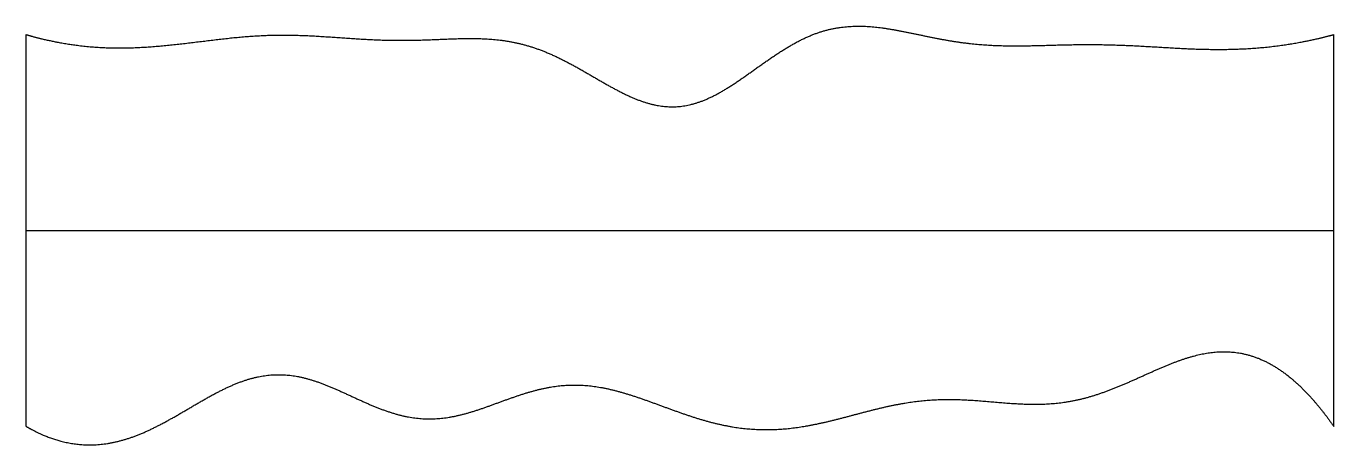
# Model space of a CAD drawing. Header units: millimetres. Extents: x 0 to 10, y -0.1 to 3.1.
import ezdxf

# ---------------------------------------------------------------- set-up
doc = ezdxf.new("R2010")
doc.units = ezdxf.units.MM
doc.layers.get('0').update_dxf_attribs({"linetype": 'CONTINUOUS'})

msp = doc.modelspace()

# ---------------------------------------------------------------- linework, layer by layer
for points in [[(0, 3), (0.04, 2.988), (0.121, 2.966), (0.242, 2.939), (0.403, 2.912), (0.605, 2.896), (0.806, 2.896), (1.008, 2.909), (1.209, 2.931), (1.411, 2.957), (1.613, 2.981), (1.814, 2.996), (2.016, 2.999), (2.218, 2.99), (2.419, 2.975), (2.621, 2.961), (2.823, 2.954), (3.025, 2.957), (3.227, 2.967), (3.429, 2.975), (3.631, 2.964), (3.832, 2.925), (4.033, 2.848), (4.232, 2.741), (4.429, 2.621), (4.625, 2.513), (4.819, 2.445), (5.01, 2.435), (5.2, 2.491), (5.389, 2.6), (5.579, 2.739), (5.771, 2.877), (5.965, 2.99), (6.163, 3.056), (6.363, 3.074), (6.566, 3.054), (6.77, 3.012), (6.974, 2.967), (7.178, 2.932), (7.38, 2.915), (7.582, 2.912), (7.783, 2.917), (7.984, 2.924), (8.185, 2.925), (8.386, 2.92), (8.588, 2.909), (8.791, 2.896), (8.993, 2.886), (9.195, 2.885), (9.397, 2.893), (9.598, 2.915), (9.759, 2.942), (9.88, 2.969), (9.96, 2.989), (10, 3)], [(0, 0), (0, 0.12), (0, 0.36), (0, 0.72), (0, 1.2), (0, 1.8), (0, 2.28), (0, 2.64), (0, 2.88), (0, 3)], [(10, 0), (10, 0.12), (10, 0.36), (10, 0.72), (10, 1.2), (10, 1.8), (10, 2.28), (10, 2.64), (10, 2.88), (10, 3)], [(0, 1.5), (0.4, 1.5), (1.2, 1.5), (2.4, 1.5), (4, 1.5), (6, 1.5), (7.6, 1.5), (8.8, 1.5), (9.6, 1.5), (10, 1.5)], [(0, 0), (0.042, -0.024), (0.124, -0.067), (0.248, -0.116), (0.412, -0.151), (0.615, -0.143), (0.817, -0.089), (1.016, 0.003), (1.215, 0.119), (1.412, 0.239), (1.609, 0.339), (1.806, 0.399), (2.002, 0.406), (2.2, 0.36), (2.398, 0.275), (2.597, 0.178), (2.797, 0.095), (2.997, 0.05), (3.198, 0.054), (3.399, 0.103), (3.6, 0.178), (3.801, 0.254), (4.002, 0.309), (4.203, 0.327), (4.405, 0.305), (4.606, 0.25), (4.808, 0.177), (5.011, 0.1), (5.214, 0.033), (5.417, -0.012), (5.62, -0.031), (5.823, -0.022), (6.025, 0.01), (6.227, 0.06), (6.428, 0.116), (6.629, 0.166), (6.831, 0.2), (7.034, 0.212), (7.237, 0.203), (7.441, 0.183), (7.645, 0.167), (7.848, 0.168), (8.05, 0.198), (8.251, 0.26), (8.45, 0.345), (8.648, 0.438), (8.845, 0.521), (9.04, 0.574), (9.234, 0.582), (9.427, 0.535), (9.619, 0.427), (9.772, 0.289), (9.886, 0.156), (9.962, 0.054), (10, 0)]]:
    msp.add_open_spline(points, degree=5)

doc.saveas('drawing.dxf')
